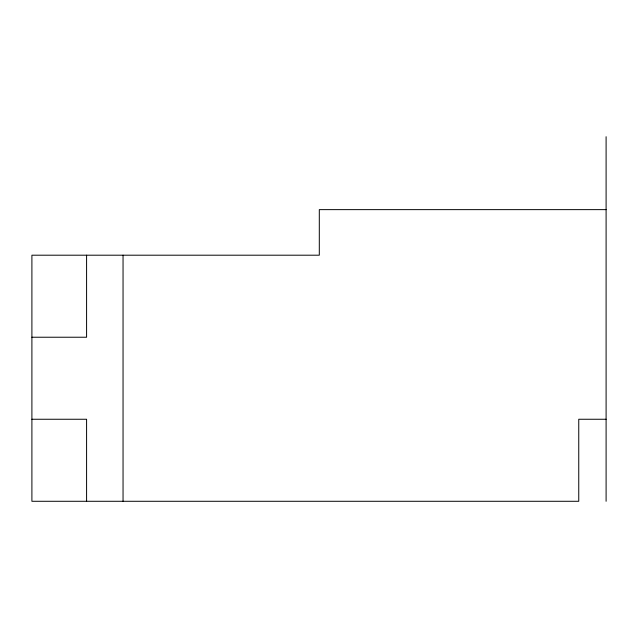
<?xml version="1.0" encoding="UTF-8"?>
<svg xmlns="http://www.w3.org/2000/svg" width="638" height="638" viewBox="0 0 638 638"><rect width="100%" height="100%" fill="white"/><g stroke="black" fill="none" stroke-linecap="round" stroke-linejoin="round"><path stroke-width="0.96" d="M606.1 209.631L319.303 209.631L319.303 255.2L31.9 255.2L31.9 501.285L578.754 501.285L578.754 419.254L606.1 419.254M31.9 337.231L86.585 337.231L86.585 255.2M31.9 419.254L86.585 419.254L86.585 501.285M606.1 136.715L606.1 501.285M123.046 255.2L123.046 501.285"/></g></svg>
